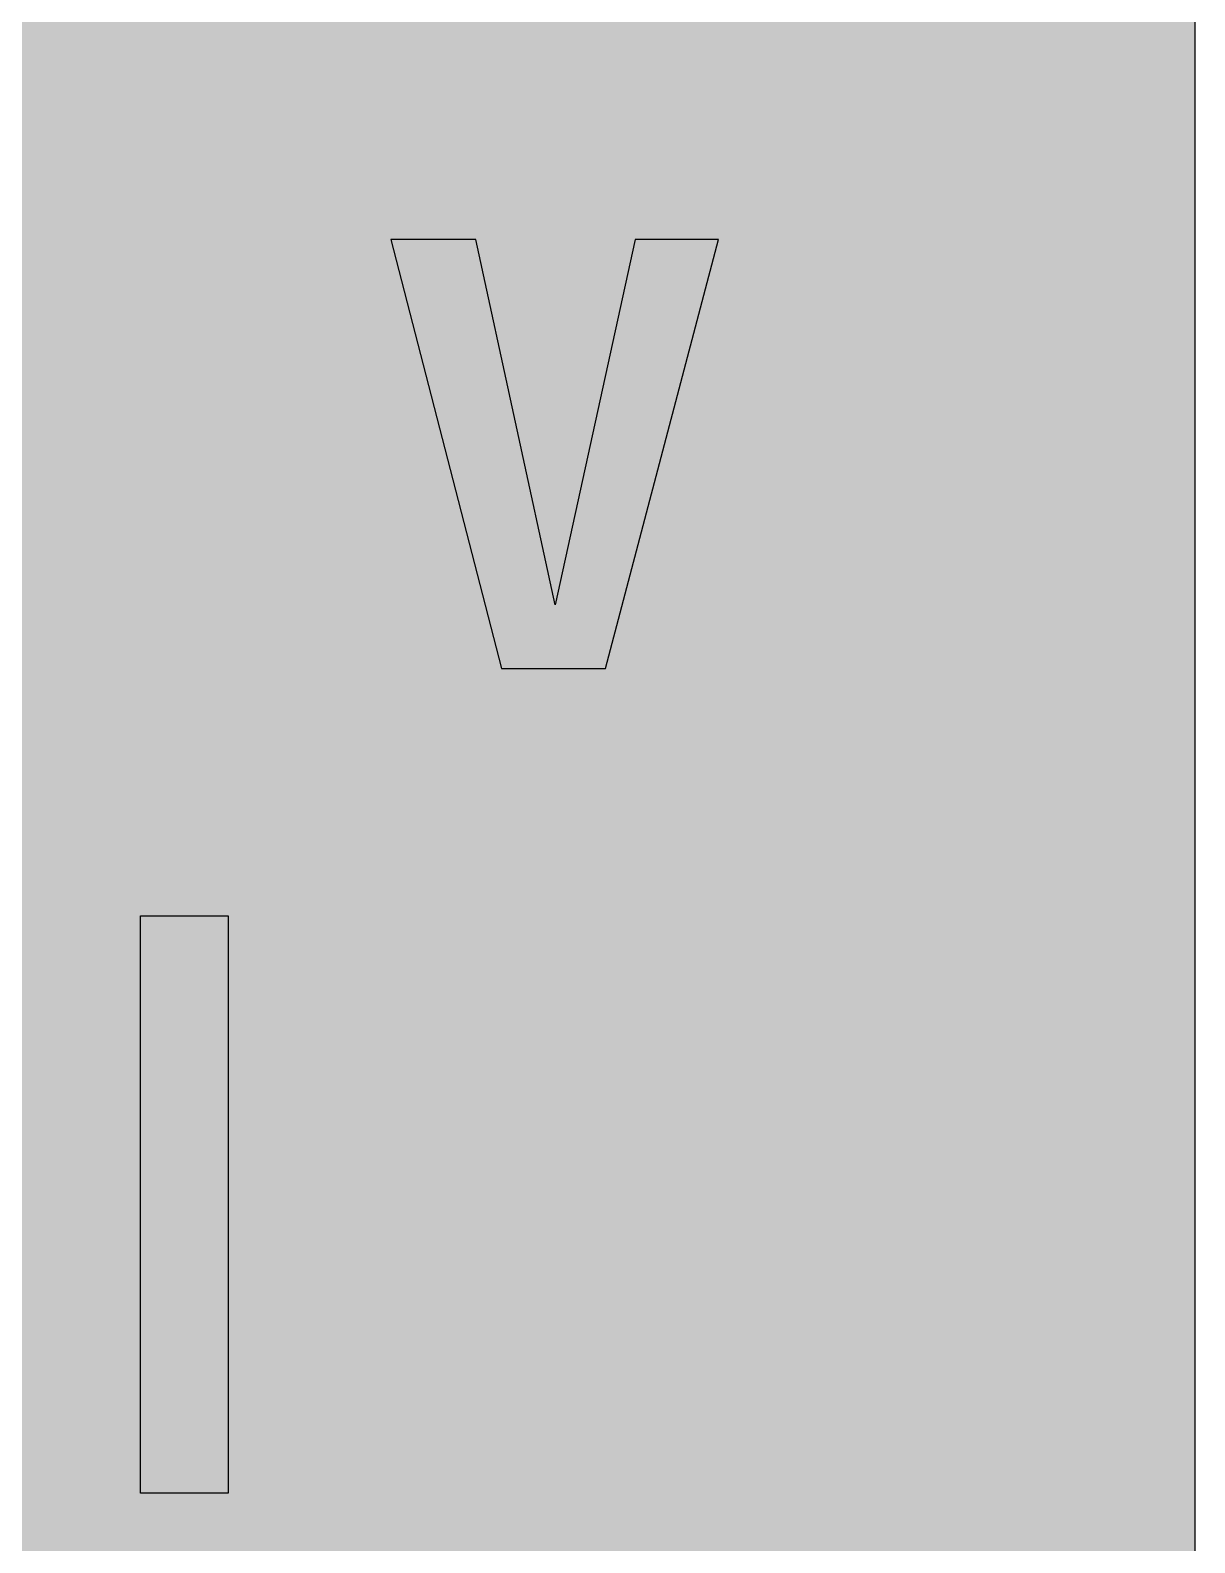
# Model space of a CAD drawing. Header units: millimetres. Extents: x 0 to 212, y 0 to 212.
# Drawn here: x 161.9 to 211.7, y 93.2 to 157.9 of the extents above; entities that cross this region are included whole.
import ezdxf

# ---------------------------------------------------------------- set-up
doc = ezdxf.new("R2010")
doc.units = ezdxf.units.MM

msp = doc.modelspace()

# ---------------------------------------------------------------- hatches: boundary and pattern name
for color, points in [(254, [(14.1633, 0.0536), (13.9878, 0.0533), (13.8125, 0.0559), (13.6373, 0.061), (13.462, 0.0686), (13.2893, 0.0787), (13.114, 0.0914), (12.9413, 0.1041), (12.7686, 0.1219), (12.5959, 0.1397), (12.4231, 0.16), (12.2504, 0.1829), (12.0777, 0.2057), (11.9075, 0.2337), (11.7373, 0.2616), (11.5672, 0.2921), (11.397, 0.3251), (11.2268, 0.3607), (11.0592, 0.3988), (10.8915, 0.4369), (10.7239, 0.4775), (10.5562, 0.5207), (10.3886, 0.5664), (10.2235, 0.6121), (10.0584, 0.6629), (9.8933, 0.7137), (9.7307, 0.7671), (9.5682, 0.8204), (9.4056, 0.8788), (9.2431, 0.9373), (9.083, 0.9982), (8.923, 1.0617), (8.763, 1.1252), (8.6055, 1.1938), (8.4455, 1.2624), (8.2906, 1.331), (8.1331, 1.4046), (7.9781, 1.4783), (7.8232, 1.5545), (7.6708, 1.6332), (7.5184, 1.7145), (7.366, 1.7958), (7.2161, 1.8796), (7.0663, 1.966), (6.919, 2.0523), (6.7716, 2.1438), (6.6243, 2.2352), (6.4795, 2.3266), (6.3348, 2.4232), (6.19, 2.5197), (6.0477, 2.6187), (5.908, 2.7178), (5.7683, 2.8194), (5.6286, 2.9235), (5.4915, 3.0302), (5.3543, 3.1369), (5.2197, 3.2461), (5.0851, 3.3579), (4.953, 3.4722), (4.8209, 3.5865), (4.6914, 3.7033), (4.5644, 3.8202), (4.4348, 3.9395), (4.3104, 4.0615), (4.1859, 4.1859), (4.0615, 4.3104), (3.9395, 4.4348), (3.8202, 4.5618), (3.7033, 4.6914), (3.5865, 4.8209), (3.4722, 4.953), (3.3579, 5.0851), (3.2487, 5.2197), (3.1369, 5.3543), (3.0302, 5.4915), (2.9235, 5.6286), (2.8194, 5.7683), (2.7178, 5.908), (2.6187, 6.0477), (2.5197, 6.19), (2.4232, 6.3348), (2.3266, 6.477), (2.2352, 6.6243), (2.1438, 6.7691), (2.0523, 6.9164), (1.966, 7.0663), (1.8796, 7.2161), (1.7958, 7.366), (1.7145, 7.5184), (1.6332, 7.6708), (1.5545, 7.8232), (1.4783, 7.9781), (1.4046, 8.1331), (1.331, 8.2906), (1.2598, 8.4455), (1.1913, 8.603), (1.1252, 8.763), (1.0592, 8.923), (0.9982, 9.083), (0.9373, 9.2431), (0.8763, 9.4056), (0.8204, 9.5682), (0.7645, 9.7307), (0.7112, 9.8933), (0.6604, 10.0584), (0.6121, 10.2235), (0.5639, 10.3911), (0.5207, 10.5562), (0.4775, 10.7239), (0.4343, 10.8915), (0.3962, 11.0592), (0.3607, 11.2268), (0.3251, 11.397), (0.2921, 11.5672), (0.2616, 11.7373), (0.2311, 11.9075), (0.2057, 12.0802), (0.1803, 12.2504), (0.1575, 12.4231), (0.1372, 12.5959), (0.1194, 12.7686), (0.1041, 12.9413), (0.0889, 13.1166), (0.0787, 13.2893), (0.0686, 13.4645), (0.061, 13.6373), (0.0559, 13.8125), (0.0508, 13.9878), (0.0508, 14.163), (0.0522, 197.6092), (0.0508, 197.7822), (0.0559, 197.9574), (0.061, 198.1327), (0.0686, 198.308), (0.0787, 198.4807), (0.0889, 198.6559), (0.1041, 198.8287), (0.1194, 199.0014), (0.1372, 199.1741), (0.1575, 199.3468), (0.1803, 199.5195), (0.2057, 199.6923), (0.2311, 199.8624), (0.2616, 200.0326), (0.2921, 200.2028), (0.3251, 200.373), (0.3607, 200.5432), (0.3962, 200.7108), (0.4343, 200.8784), (0.4775, 201.0461), (0.5207, 201.2137), (0.5639, 201.3814), (0.6121, 201.5465), (0.6604, 201.7116), (0.7112, 201.8767), (0.7645, 202.0392), (0.8204, 202.2018), (0.8763, 202.3643), (0.9373, 202.5269), (0.9982, 202.6869), (1.0592, 202.8469), (1.1252, 203.007), (1.1913, 203.1644), (1.2598, 203.3245), (1.331, 203.4794), (1.4046, 203.6369), (1.4783, 203.7918), (1.5545, 203.9468), (1.6332, 204.0992), (1.7145, 204.2516), (1.7958, 204.404), (1.8796, 204.5538), (1.966, 204.7037), (2.0523, 204.851), (2.1438, 204.9983), (2.2352, 205.1456), (2.3266, 205.2904), (2.4232, 205.4352), (2.5197, 205.58), (2.6187, 205.7222), (2.7178, 205.8619), (2.8194, 206.0016), (2.9235, 206.1413), (3.0302, 206.2785), (3.1369, 206.4156), (3.2487, 206.5503), (3.3579, 206.6849), (3.4722, 206.817), (3.5865, 206.949), (3.7033, 207.0786), (3.8202, 207.2056), (3.9395, 207.3351), (4.0615, 207.4596), (4.1859, 207.584), (4.3104, 207.7085), (4.4348, 207.8304), (4.5644, 207.9498), (4.6914, 208.0666), (4.8209, 208.1835), (4.953, 208.2978), (5.0851, 208.4121), (5.2197, 208.5213), (5.3543, 208.6331), (5.4915, 208.7397), (5.6286, 208.8464), (5.7683, 208.9506), (5.908, 209.0522), (6.0477, 209.1512), (6.19, 209.2503), (6.3348, 209.3468), (6.4795, 209.4433), (6.6243, 209.5348), (6.7716, 209.6262), (6.919, 209.7176), (7.0663, 209.804), (7.2161, 209.8904), (7.366, 209.9742), (7.5184, 210.0555), (7.6708, 210.1367), (7.8232, 210.2155), (7.9781, 210.2917), (8.1331, 210.3653), (8.2906, 210.439), (8.4455, 210.5101), (8.6055, 210.5787), (8.763, 210.6447), (8.923, 210.7108), (9.083, 210.7717), (9.2431, 210.8327), (9.4056, 210.8937), (9.5682, 210.9495), (9.7307, 211.0054), (9.8933, 211.0588), (10.0584, 211.1096), (10.2235, 211.1578), (10.3886, 211.2061), (10.5562, 211.2493), (10.7239, 211.2924), (10.8915, 211.3356), (11.0592, 211.3737), (11.2268, 211.4093), (11.397, 211.4448), (11.5672, 211.4779), (11.7373, 211.5083), (11.9075, 211.5388), (12.0777, 211.5642), (12.2504, 211.5896), (12.4231, 211.6125), (12.5959, 211.6328), (12.7686, 211.6506), (12.9413, 211.6658), (13.114, 211.6811), (13.2893, 211.6912), (13.462, 211.7014), (13.6373, 211.709), (13.8125, 211.7141), (13.9878, 211.7192), (14.163, 211.7192), (197.6078, 211.7203), (197.7822, 211.7192), (197.9574, 211.7141), (198.1327, 211.709), (198.3054, 211.7014), (198.4807, 211.6912), (198.6534, 211.6811), (198.8287, 211.6658), (199.0014, 211.6506), (199.1741, 211.6328), (199.3468, 211.6125), (199.5195, 211.5896), (199.6897, 211.5642), (199.8624, 211.5388), (200.0326, 211.5083), (200.2028, 211.4779), (200.373, 211.4448), (200.5432, 211.4093), (200.7108, 211.3737), (200.8784, 211.3356), (201.0461, 211.2924), (201.2137, 211.2493), (201.3788, 211.2061), (201.5465, 211.1578), (201.7116, 211.1096), (201.8767, 211.0588), (202.0392, 211.0054), (202.2018, 210.9495), (202.3643, 210.8937), (202.5269, 210.8327), (202.6869, 210.7717), (202.8469, 210.7108), (203.007, 210.6447), (203.167, 210.5787), (203.3245, 210.5101), (203.4794, 210.439), (203.6369, 210.3653), (203.7918, 210.2917), (203.9468, 210.2155), (204.0992, 210.1367), (204.2516, 210.0555), (204.404, 209.9742), (204.5538, 209.8904), (204.7037, 209.804), (204.8535, 209.7176), (205.0009, 209.6262), (205.1456, 209.5348), (205.293, 209.4433), (205.4352, 209.3468), (205.58, 209.2503), (205.7222, 209.1512), (205.8619, 209.0522), (206.0016, 208.9506), (206.1413, 208.8464), (206.2785, 208.7397), (206.4156, 208.6331), (206.5503, 208.5213), (206.6849, 208.4121), (206.817, 208.2978), (206.949, 208.1835), (207.0786, 208.0666), (207.2081, 207.9498), (207.3351, 207.8304), (207.4596, 207.7085), (207.584, 207.584), (207.7085, 207.4596), (207.8304, 207.3351), (207.9498, 207.2056), (208.0666, 207.0786), (208.1835, 206.949), (208.2978, 206.817), (208.4121, 206.6849), (208.5238, 206.5503), (208.6331, 206.4156), (208.7397, 206.2785), (208.8464, 206.1413), (208.9506, 206.0016), (209.0522, 205.8619), (209.1512, 205.7222), (209.2503, 205.58), (209.3468, 205.4352), (209.4433, 205.2904), (209.5348, 205.1456), (209.6262, 204.9983), (209.7176, 204.851), (209.804, 204.7037), (209.8904, 204.5538), (209.9742, 204.404), (210.0555, 204.2516), (210.1367, 204.0992), (210.2155, 203.9468), (210.2917, 203.7918), (210.3653, 203.6369), (210.439, 203.4794), (210.5076, 203.3245), (210.5762, 203.1644), (210.6447, 203.007), (210.7082, 202.8469), (210.7717, 202.6869), (210.8327, 202.5269), (210.8911, 202.3643), (210.9495, 202.2018), (211.0029, 202.0392), (211.0562, 201.8767), (211.107, 201.7116), (211.1578, 201.5465), (211.2035, 201.3814), (211.2493, 201.2137), (211.2924, 201.0461), (211.3331, 200.8784), (211.3712, 200.7108), (211.4093, 200.5432), (211.4448, 200.373), (211.4779, 200.2028), (211.5083, 200.0326), (211.5363, 199.8624), (211.5642, 199.6923), (211.5871, 199.5195), (211.6099, 199.3468), (211.6303, 199.1741), (211.648, 199.0014), (211.6658, 198.8287), (211.6785, 198.6559), (211.6912, 198.4807), (211.7014, 198.308), (211.709, 198.1327), (211.7141, 197.9574), (211.7166, 197.7822), (211.7166, 197.6069), (211.7189, 14.1647), (211.7166, 13.9878), (211.7141, 13.8125), (211.709, 13.6373), (211.7014, 13.4645), (211.6912, 13.2893), (211.6785, 13.1166), (211.6658, 12.9413), (211.648, 12.7686), (211.6303, 12.5959), (211.6099, 12.4231), (211.5871, 12.2504), (211.5642, 12.0802), (211.5363, 11.9075), (211.5083, 11.7373), (211.4779, 11.5672), (211.4448, 11.397), (211.4093, 11.2268), (211.3712, 11.0592), (211.3331, 10.8915), (211.2924, 10.7239), (211.2493, 10.5562), (211.2035, 10.3911), (211.1578, 10.2235), (211.107, 10.0584), (211.0562, 9.8933), (211.0029, 9.7307), (210.9495, 9.5682), (210.8911, 9.4056), (210.8327, 9.2431), (210.7717, 9.083), (210.7082, 8.923), (210.6447, 8.763), (210.5762, 8.603), (210.5076, 8.4455), (210.439, 8.2906), (210.3653, 8.1331), (210.2917, 7.9781), (210.2155, 7.8232), (210.1367, 7.6708), (210.0555, 7.5184), (209.9742, 7.366), (209.8904, 7.2161), (209.804, 7.0663), (209.7176, 6.9164), (209.6262, 6.7691), (209.5348, 6.6243), (209.4433, 6.477), (209.3468, 6.3348), (209.2503, 6.19), (209.1512, 6.0477), (209.0522, 5.908), (208.9506, 5.7683), (208.8464, 5.6286), (208.7397, 5.4915), (208.6331, 5.3543), (208.5238, 5.2197), (208.4121, 5.0851), (208.2978, 4.953), (208.1835, 4.8209), (208.0666, 4.6914), (207.9498, 4.5618), (207.8304, 4.4348), (207.7085, 4.3104), (207.584, 4.1859), (207.4596, 4.0615), (207.3351, 3.9395), (207.2081, 3.8202), (207.0786, 3.7033), (206.949, 3.5865), (206.817, 3.4722), (206.6849, 3.3579), (206.5503, 3.2461), (206.4156, 3.1369), (206.2785, 3.0302), (206.1413, 2.9235), (206.0016, 2.8194), (205.8619, 2.7178), (205.7222, 2.6187), (205.58, 2.5197), (205.4352, 2.4232), (205.293, 2.3266), (205.1456, 2.2352), (205.0009, 2.1438), (204.8535, 2.0523), (204.7037, 1.966), (204.5538, 1.8796), (204.404, 1.7958), (204.2516, 1.7145), (204.0992, 1.6332), (203.9468, 1.5545), (203.7918, 1.4783), (203.6369, 1.4046), (203.4794, 1.331), (203.3245, 1.2624), (203.167, 1.1938), (203.007, 1.1252), (202.8469, 1.0617), (202.6869, 0.9982), (202.5269, 0.9373), (202.3643, 0.8788), (202.2018, 0.8204), (202.0392, 0.7671), (201.8767, 0.7137), (201.7116, 0.6629), (201.5465, 0.6121), (201.3788, 0.5664), (201.2137, 0.5207), (201.0461, 0.4775), (200.8784, 0.4369), (200.7108, 0.3988), (200.5432, 0.3607), (200.373, 0.3251), (200.2028, 0.2921), (200.0326, 0.2616), (199.8624, 0.2337), (199.6897, 0.2057), (199.5195, 0.1829), (199.3468, 0.16), (199.1741, 0.1397), (199.0014, 0.1219), (198.8287, 0.1041), (198.6534, 0.0914), (198.4807, 0.0787), (198.3054, 0.0686), (198.1327, 0.061), (197.9574, 0.0559), (197.7822, 0.0533), (197.6069, 0.0533)]), (59, [(191.3639, 148.9244), (187.802, 148.9244), (184.3786, 133.2974), (180.993, 148.9244), (177.359, 148.9244), (182.0855, 130.5814), (186.5313, 130.5814)]), (59, [(166.6515, 119.9981), (170.397, 119.9981), (170.397, 95.3036), (166.6515, 95.3036)])]:
    msp.add_hatch(color=color).paths.add_polyline_path(points)
h = msp.add_hatch(color=59)
h.paths.add_polyline_path([(14.1633, 3.5814), (13.8887, 3.5839), (13.6169, 3.5941), (13.3477, 3.6119), (13.081, 3.6347), (12.8143, 3.6652), (12.5501, 3.7008), (12.2885, 3.7465), (12.0294, 3.7948), (11.7729, 3.8506), (11.5164, 3.9141), (11.2649, 3.9827), (11.016, 4.0564), (10.7671, 4.1351), (10.5232, 4.2215), (10.2819, 4.3129), (10.0432, 4.412), (9.8069, 4.5161), (9.5733, 4.6228), (9.3447, 4.7371), (9.1186, 4.8565), (8.8951, 4.9809), (8.6741, 5.113), (8.4582, 5.2476), (8.2448, 5.3873), (8.0366, 5.5321), (7.8308, 5.682), (7.6276, 5.8369), (7.4295, 5.9969), (7.2365, 6.1595), (7.046, 6.3297), (6.8605, 6.5024), (6.6777, 6.6802), (6.5024, 6.8605), (6.3271, 7.046), (6.1595, 7.2365), (5.9969, 7.432), (5.8369, 7.6302), (5.682, 7.8308), (5.5321, 8.0366), (5.3873, 8.2448), (5.2451, 8.4582), (5.1105, 8.6741), (4.9809, 8.8951), (4.8565, 9.1186), (4.7371, 9.3447), (4.6228, 9.5758), (4.5136, 9.8069), (4.4094, 10.0432), (4.3129, 10.2819), (4.2215, 10.5232), (4.1351, 10.7696), (4.0538, 11.016), (3.9802, 11.2649), (3.9116, 11.5189), (3.8506, 11.7729), (3.7948, 12.0294), (3.744, 12.2911), (3.7008, 12.5527), (3.6627, 12.8143), (3.6322, 13.081), (3.6093, 13.3502), (3.5916, 13.6195), (3.5814, 13.8913), (3.5789, 14.163), (3.58, 197.6092), (3.5814, 197.8812), (3.5916, 198.153), (3.6093, 198.4223), (3.6322, 198.689), (3.6627, 198.9557), (3.7008, 199.2198), (3.744, 199.4814), (3.7948, 199.7405), (3.8506, 199.9971), (3.9116, 200.2536), (3.9802, 200.5051), (4.0538, 200.754), (4.1351, 201.0029), (4.2215, 201.2467), (4.3129, 201.488), (4.4094, 201.7268), (4.5136, 201.963), (4.6228, 202.1967), (4.7371, 202.4253), (4.8565, 202.6514), (4.9809, 202.8749), (5.1105, 203.0959), (5.2451, 203.3118), (5.3873, 203.5251), (5.5321, 203.7334), (5.682, 203.9391), (5.8369, 204.1423), (5.9969, 204.3405), (6.1595, 204.5335), (6.3271, 204.724), (6.5024, 204.9094), (6.6777, 205.0923), (6.8605, 205.2676), (7.046, 205.4428), (7.2365, 205.6105), (7.4295, 205.773), (7.6276, 205.933), (7.8308, 206.088), (8.0366, 206.2378), (8.2448, 206.3826), (8.4582, 206.5249), (8.6741, 206.6595), (8.8951, 206.789), (9.1186, 206.9135), (9.3447, 207.0329), (9.5733, 207.1472), (9.8069, 207.2564), (10.0432, 207.3605), (10.2819, 207.457), (10.5232, 207.5485), (10.7671, 207.6348), (11.016, 207.7161), (11.2649, 207.7898), (11.5164, 207.8584), (11.7729, 207.9193), (12.0294, 207.9752), (12.2885, 208.026), (12.5501, 208.0692), (12.8143, 208.1073), (13.081, 208.1378), (13.3477, 208.1606), (13.6169, 208.1784), (13.8887, 208.1886), (14.163, 208.1911), (197.6078, 208.1925), (197.8787, 208.1886), (198.1505, 208.1784), (198.4197, 208.1606), (198.689, 208.1378), (198.9557, 208.1073), (199.2173, 208.0692), (199.4789, 208.026), (199.7405, 207.9752), (199.9971, 207.9193), (200.2511, 207.8584), (200.5051, 207.7898), (200.754, 207.7161), (201.0004, 207.6348), (201.2467, 207.5485), (201.488, 207.457), (201.7268, 207.3605), (201.963, 207.2564), (202.1942, 207.1472), (202.4253, 207.0329), (202.6514, 206.9135), (202.8749, 206.789), (203.0959, 206.6595), (203.3118, 206.5249), (203.5251, 206.3826), (203.7334, 206.2378), (203.9391, 206.088), (204.1398, 205.933), (204.3379, 205.773), (204.5335, 205.6105), (204.724, 205.4428), (204.9094, 205.2676), (205.0898, 205.0923), (205.2676, 204.9094), (205.4403, 204.724), (205.6105, 204.5335), (205.773, 204.3405), (205.933, 204.1423), (206.088, 203.9391), (206.2378, 203.7334), (206.3826, 203.5251), (206.5223, 203.3118), (206.6569, 203.0959), (206.789, 202.8749), (206.9135, 202.6514), (207.0329, 202.4253), (207.1472, 202.1967), (207.2538, 201.963), (207.358, 201.7268), (207.457, 201.488), (207.5485, 201.2467), (207.6348, 201.0029), (207.7136, 200.754), (207.7872, 200.5051), (207.8558, 200.2536), (207.9193, 199.9971), (207.9752, 199.7405), (208.0235, 199.4814), (208.0692, 199.2198), (208.1047, 198.9557), (208.1352, 198.689), (208.1581, 198.4223), (208.1759, 198.153), (208.186, 197.8812), (208.1911, 197.6069), (208.1911, 14.1647), (208.186, 13.8913), (208.1759, 13.6195), (208.1581, 13.3502), (208.1352, 13.081), (208.1047, 12.8143), (208.0692, 12.5527), (208.0235, 12.2911), (207.9752, 12.0294), (207.9193, 11.7729), (207.8558, 11.5189), (207.7872, 11.2649), (207.7136, 11.016), (207.6348, 10.7696), (207.5485, 10.5232), (207.457, 10.2819), (207.358, 10.0432), (207.2538, 9.8069), (207.1472, 9.5758), (207.0329, 9.3447), (206.9135, 9.1186), (206.789, 8.8951), (206.6569, 8.6741), (206.5223, 8.4582), (206.3826, 8.2448), (206.2378, 8.0366), (206.088, 7.8308), (205.933, 7.6302), (205.773, 7.432), (205.6105, 7.2365), (205.4403, 7.046), (205.2676, 6.8605), (205.0898, 6.6802), (204.9094, 6.5024), (204.724, 6.3297), (204.5335, 6.1595), (204.3379, 5.9969), (204.1398, 5.8369), (203.9391, 5.682), (203.7334, 5.5321), (203.5251, 5.3873), (203.3118, 5.2476), (203.0959, 5.113), (202.8749, 4.9809), (202.6514, 4.8565), (202.4253, 4.7371), (202.1942, 4.6228), (201.963, 4.5161), (201.7268, 4.412), (201.488, 4.3129), (201.2467, 4.2215), (201.0004, 4.1351), (200.754, 4.0564), (200.5051, 3.9827), (200.2511, 3.9141), (199.9971, 3.8506), (199.7405, 3.7948), (199.4789, 3.7465), (199.2173, 3.7008), (198.9557, 3.6652), (198.689, 3.6347), (198.4197, 3.6119), (198.1505, 3.5941), (197.8787, 3.5839), (197.6069, 3.5789)])
h.paths.add_polyline_path([(14.1633, 8.8731), (14.0259, 8.8748), (13.8887, 8.8798), (13.7541, 8.8875), (13.622, 8.9002), (13.4874, 8.9154), (13.3553, 8.9332), (13.2258, 8.9535), (13.0962, 8.9789), (12.9667, 9.0068), (12.8397, 9.0373), (12.7127, 9.0729), (12.5882, 9.1084), (12.4663, 9.1491), (12.3419, 9.1923), (12.2225, 9.238), (12.1031, 9.2888), (11.9837, 9.3396), (11.8694, 9.3929), (11.7526, 9.4513), (11.6408, 9.5098), (11.5291, 9.5733), (11.4198, 9.6368), (11.3106, 9.7053), (11.2039, 9.7765), (11.0998, 9.8476), (10.9957, 9.9238), (10.8966, 10), (10.7975, 10.0787), (10.6985, 10.1625), (10.6045, 10.2464), (10.5105, 10.3327), (10.4216, 10.4216), (10.3327, 10.5131), (10.2464, 10.6045), (10.16, 10.701), (10.0787, 10.7975), (10, 10.8966), (9.9212, 10.9982), (9.8476, 11.0998), (9.7739, 11.2039), (9.7053, 11.3106), (9.6368, 11.4198), (9.5707, 11.5291), (9.5098, 11.6408), (9.4488, 11.7551), (9.3929, 11.8694), (9.337, 11.9863), (9.2862, 12.1031), (9.238, 12.2225), (9.1923, 12.3444), (9.1491, 12.4663), (9.1084, 12.5908), (9.0703, 12.7152), (9.0373, 12.8397), (9.0068, 12.9692), (8.9789, 13.0962), (8.9535, 13.2258), (8.9306, 13.3579), (8.9129, 13.4899), (8.8976, 13.622), (8.8849, 13.7566), (8.8773, 13.8913), (8.8722, 14.0259), (8.8697, 14.163), (8.8717, 197.6092), (8.8722, 197.7441), (8.8773, 197.8812), (8.8849, 198.0159), (8.8976, 198.1479), (8.9129, 198.2826), (8.9306, 198.4146), (8.9535, 198.5442), (8.9789, 198.6737), (9.0068, 198.8033), (9.0373, 198.9303), (9.0703, 199.0573), (9.1084, 199.1817), (9.1491, 199.3036), (9.1923, 199.4281), (9.238, 199.5475), (9.2862, 199.6669), (9.337, 199.7862), (9.3929, 199.9005), (9.4488, 200.0174), (9.5098, 200.1291), (9.5707, 200.2409), (9.6368, 200.3501), (9.7053, 200.4593), (9.7739, 200.566), (9.8476, 200.6702), (9.9212, 200.7743), (10, 200.8734), (10.0787, 200.9724), (10.16, 201.0715), (10.2464, 201.1655), (10.3327, 201.2594), (10.4216, 201.3483), (10.5105, 201.4372), (10.6045, 201.5236), (10.6985, 201.61), (10.7975, 201.6912), (10.8966, 201.77), (10.9957, 201.8487), (11.0998, 201.9224), (11.2039, 201.996), (11.3106, 202.0646), (11.4198, 202.1332), (11.5291, 202.1992), (11.6408, 202.2602), (11.7526, 202.3212), (11.8694, 202.377), (11.9837, 202.4329), (12.1031, 202.4837), (12.2225, 202.532), (12.3419, 202.5777), (12.4663, 202.6209), (12.5882, 202.6615), (12.7127, 202.6996), (12.8397, 202.7326), (12.9667, 202.7631), (13.0962, 202.7911), (13.2258, 202.8165), (13.3553, 202.8393), (13.4874, 202.8571), (13.622, 202.8723), (13.7541, 202.885), (13.8887, 202.8927), (14.0259, 202.8977), (14.163, 202.9003), (197.6078, 202.9008), (197.7441, 202.8977), (197.8787, 202.8927), (198.0133, 202.885), (198.1479, 202.8723), (198.28, 202.8571), (198.4121, 202.8393), (198.5442, 202.8165), (198.6737, 202.7911), (198.8007, 202.7631), (198.9303, 202.7326), (199.0547, 202.6996), (199.1792, 202.6615), (199.3036, 202.6209), (199.4256, 202.5777), (199.5475, 202.532), (199.6669, 202.4837), (199.7837, 202.4329), (199.9005, 202.377), (200.0148, 202.3212), (200.1291, 202.2602), (200.2409, 202.1992), (200.3501, 202.1332), (200.4593, 202.0646), (200.566, 201.996), (200.6702, 201.9224), (200.7718, 201.8487), (200.8734, 201.77), (200.9724, 201.6912), (201.0689, 201.61), (201.1655, 201.5236), (201.2569, 201.4372), (201.3483, 201.3483), (201.4372, 201.2594), (201.5236, 201.1655), (201.6074, 201.0715), (201.6912, 200.9724), (201.77, 200.8734), (201.8462, 200.7743), (201.9224, 200.6702), (201.9935, 200.566), (202.0646, 200.4593), (202.1332, 200.3501), (202.1967, 200.2409), (202.2602, 200.1291), (202.3186, 200.0174), (202.377, 199.9005), (202.4304, 199.7862), (202.4812, 199.6669), (202.532, 199.5475), (202.5777, 199.4281), (202.6209, 199.3036), (202.6615, 199.1817), (202.6971, 199.0573), (202.7326, 198.9303), (202.7631, 198.8033), (202.7911, 198.6737), (202.8165, 198.5442), (202.8368, 198.4146), (202.8546, 198.2826), (202.8698, 198.1479), (202.8825, 198.0159), (202.8901, 197.8812), (202.8952, 197.7441), (202.8977, 197.6069), (202.8994, 14.1647), (202.8952, 14.0259), (202.8901, 13.8913), (202.8825, 13.7566), (202.8698, 13.622), (202.8546, 13.4899), (202.8368, 13.3579), (202.8165, 13.2258), (202.7911, 13.0962), (202.7631, 12.9692), (202.7326, 12.8397), (202.6971, 12.7152), (202.6615, 12.5908), (202.6209, 12.4663), (202.5777, 12.3444), (202.532, 12.2225), (202.4812, 12.1031), (202.4304, 11.9863), (202.377, 11.8694), (202.3186, 11.7551), (202.2602, 11.6408), (202.1967, 11.5291), (202.1332, 11.4198), (202.0646, 11.3106), (201.9935, 11.2039), (201.9224, 11.0998), (201.8462, 10.9982), (201.77, 10.8966), (201.6912, 10.7975), (201.6074, 10.701), (201.5236, 10.6045), (201.4372, 10.5131), (201.3483, 10.4216), (201.2569, 10.3327), (201.1655, 10.2464), (201.0689, 10.1625), (200.9724, 10.0787), (200.8734, 10), (200.7718, 9.9238), (200.6702, 9.8476), (200.566, 9.7765), (200.4593, 9.7053), (200.3501, 9.6368), (200.2409, 9.5733), (200.1291, 9.5098), (200.0148, 9.4513), (199.9005, 9.3929), (199.7837, 9.3396), (199.6669, 9.2888), (199.5475, 9.238), (199.4256, 9.1923), (199.3036, 9.1491), (199.1792, 9.1084), (199.0547, 9.0729), (198.9303, 9.0373), (198.8007, 9.0068), (198.6737, 8.9789), (198.5442, 8.9535), (198.4121, 8.9332), (198.28, 8.9154), (198.1479, 8.9002), (198.0133, 8.8875), (197.8787, 8.8798), (197.7441, 8.8748), (197.6069, 8.8722)], flags=16)
h = msp.add_hatch(color=59)
edge = h.paths.add_edge_path()
edge.add_line((168.752, 130.2286), (168.9303, 130.2283))
edge.add_line((168.9303, 130.2283), (169.1081, 130.2334))
edge.add_line((169.1081, 130.2334), (169.2834, 130.241))
edge.add_line((169.2834, 130.241), (169.4561, 130.2537))
edge.add_line((169.4561, 130.2537), (169.6263, 130.269))
edge.add_line((169.6263, 130.269), (169.7939, 130.2893))
edge.add_line((169.7939, 130.2893), (169.9616, 130.3096))
edge.add_line((169.9616, 130.3096), (170.1267, 130.3376))
edge.add_line((170.1267, 130.3376), (170.2892, 130.368))
edge.add_line((170.2892, 130.368), (170.4467, 130.4011))
edge.add_line((170.4467, 130.4011), (170.6067, 130.4392))
edge.add_line((170.6067, 130.4392), (170.7617, 130.4798))
edge.add_line((170.7617, 130.4798), (170.9141, 130.5255))
edge.add_line((170.9141, 130.5255), (171.0639, 130.5763))
edge.add_line((171.0639, 130.5763), (171.2138, 130.6297))
edge.add_line((171.2138, 130.6297), (171.3586, 130.6881))
edge.add_line((171.3586, 130.6881), (171.5033, 130.7516))
edge.add_line((171.5033, 130.7516), (171.643, 130.8176))
edge.add_line((171.643, 130.8176), (171.7827, 130.8887))
edge.add_line((171.7827, 130.8887), (171.9199, 130.9649))
edge.add_line((171.9199, 130.9649), (172.052, 131.0462))
edge.add_line((172.052, 131.0462), (172.1841, 131.13))
edge.add_line((172.1841, 131.13), (172.3111, 131.2215))
edge.add_line((172.3111, 131.2215), (172.4381, 131.3155))
edge.add_line((172.4381, 131.3155), (172.5625, 131.4145))
edge.add_line((172.5625, 131.4145), (172.6819, 131.5187))
edge.add_line((172.6819, 131.5187), (172.8013, 131.6279))
edge.add_line((172.8013, 131.6279), (172.9156, 131.7422))
edge.add_line((172.9156, 131.7422), (173.0273, 131.8616))
edge.add_line((173.0273, 131.8616), (173.1391, 131.986))
edge.add_line((173.1391, 131.986), (173.2458, 132.1156))
edge.add_line((173.2458, 132.1156), (173.3499, 132.2502))
edge.add_line((173.3499, 132.2502), (173.4515, 132.3924))
edge.add_line((173.4515, 132.3924), (173.5506, 132.5372))
edge.add_line((173.5506, 132.5372), (173.6446, 132.6871))
edge.add_line((173.6446, 132.6871), (173.7385, 132.8445))
edge.add_line((173.7385, 132.8445), (173.8274, 133.0071))
edge.add_line((173.8274, 133.0071), (173.9163, 133.1747))
edge.add_line((173.9163, 133.1747), (174.0002, 133.35))
edge.add_line((174.0002, 133.35), (174.0814, 133.5278))
edge.add_line((174.0814, 133.5278), (174.1576, 133.7132))
edge.add_line((174.1576, 133.7132), (174.2338, 133.9063))
edge.add_line((174.2338, 133.9063), (174.305, 134.1044))
edge.add_line((174.305, 134.1044), (174.3735, 134.3076))
edge.add_line((174.3735, 134.3076), (174.4396, 134.5159))
edge.add_line((174.4396, 134.5159), (174.5031, 134.7318))
edge.add_line((174.5031, 134.7318), (174.5615, 134.9553))
edge.add_line((174.5615, 134.9553), (174.6199, 135.1839))
edge.add_line((174.6199, 135.1839), (174.6707, 135.4176))
edge.add_line((174.6707, 135.4176), (174.7215, 135.6589))
edge.add_line((174.7215, 135.6589), (174.7672, 135.9078))
edge.add_line((174.7672, 135.9078), (174.8104, 136.1618))
edge.add_line((174.8104, 136.1618), (174.8511, 136.4234))
edge.add_line((174.8511, 136.4234), (174.8892, 136.6901))
edge.add_line((174.8892, 136.6901), (174.9222, 136.9644))
edge.add_line((174.9222, 136.9644), (174.9501, 137.2464))
edge.add_line((174.9501, 137.2464), (174.9781, 137.5334))
edge.add_line((174.9781, 137.5334), (175.0009, 137.8306))
edge.add_line((175.0009, 137.8306), (175.0212, 138.1328))
edge.add_line((175.0212, 138.1328), (175.0365, 138.4427))
edge.add_line((175.0365, 138.4427), (175.0492, 138.7577))
edge.add_line((175.0492, 138.7577), (175.0568, 139.0828))
edge.add_line((175.0568, 139.0828), (175.0619, 139.413))
edge.add_line((175.0619, 139.413), (175.0644, 139.7533))
edge.add_line((175.0644, 139.7533), (175.0619, 140.0912))
edge.add_line((175.0619, 140.0912), (175.0568, 140.4214))
edge.add_line((175.0568, 140.4214), (175.0492, 140.7465))
edge.add_line((175.0492, 140.7465), (175.0365, 141.0614))
edge.add_line((175.0365, 141.0614), (175.0212, 141.3713))
edge.add_line((175.0212, 141.3713), (175.0009, 141.6736))
edge.add_line((175.0009, 141.6736), (174.9781, 141.9708))
edge.add_line((174.9781, 141.9708), (174.9501, 142.2578))
edge.add_line((174.9501, 142.2578), (174.9222, 142.5397))
edge.add_line((174.9222, 142.5397), (174.8892, 142.814))
edge.add_line((174.8892, 142.814), (174.8511, 143.0807))
edge.add_line((174.8511, 143.0807), (174.8104, 143.3424))
edge.add_line((174.8104, 143.3424), (174.7672, 143.5964))
edge.add_line((174.7672, 143.5964), (174.7215, 143.8453))
edge.add_line((174.7215, 143.8453), (174.6707, 144.0866))
edge.add_line((174.6707, 144.0866), (174.6199, 144.3203))
edge.add_line((174.6199, 144.3203), (174.5615, 144.5489))
edge.add_line((174.5615, 144.5489), (174.5031, 144.7724))
edge.add_line((174.5031, 144.7724), (174.4396, 144.9883))
edge.add_line((174.4396, 144.9883), (174.3735, 145.1966))
edge.add_line((174.3735, 145.1966), (174.305, 145.3998))
edge.add_line((174.305, 145.3998), (174.2338, 145.5979))
edge.add_line((174.2338, 145.5979), (174.1576, 145.7884))
edge.add_line((174.1576, 145.7884), (174.0814, 145.9738))
edge.add_line((174.0814, 145.9738), (174.0002, 146.1541))
edge.add_line((174.0002, 146.1541), (173.9163, 146.3269))
edge.add_line((173.9163, 146.3269), (173.8274, 146.497))
edge.add_line((173.8274, 146.497), (173.7385, 146.6596))
edge.add_line((173.7385, 146.6596), (173.6446, 146.8145))
edge.add_line((173.6446, 146.8145), (173.5506, 146.9669))
edge.add_line((173.5506, 146.9669), (173.4515, 147.1117))
edge.add_line((173.4515, 147.1117), (173.3499, 147.2514))
edge.add_line((173.3499, 147.2514), (173.2458, 147.3886))
edge.add_line((173.2458, 147.3886), (173.1391, 147.5181))
edge.add_line((173.1391, 147.5181), (173.0273, 147.6426))
edge.add_line((173.0273, 147.6426), (172.9156, 147.762))
edge.add_line((172.9156, 147.762), (172.8013, 147.8763))
edge.add_line((172.8013, 147.8763), (172.6819, 147.9855))
edge.add_line((172.6819, 147.9855), (172.5625, 148.0896))
edge.add_line((172.5625, 148.0896), (172.4381, 148.1887))
edge.add_line((172.4381, 148.1887), (172.3111, 148.2827))
edge.add_line((172.3111, 148.2827), (172.1841, 148.3716))
edge.add_line((172.1841, 148.3716), (172.052, 148.4579))
edge.add_line((172.052, 148.4579), (171.9199, 148.5367))
edge.add_line((171.9199, 148.5367), (171.7827, 148.6129))
edge.add_line((171.7827, 148.6129), (171.643, 148.684))
edge.add_line((171.643, 148.684), (171.5033, 148.7526))
edge.add_line((171.5033, 148.7526), (171.3586, 148.8135))
edge.add_line((171.3586, 148.8135), (171.2138, 148.8719))
edge.add_line((171.2138, 148.8719), (171.0639, 148.9278))
edge.add_line((171.0639, 148.9278), (170.9141, 148.9761))
edge.add_line((170.9141, 148.9761), (170.7617, 149.0218))
edge.add_line((170.7617, 149.0218), (170.6067, 149.065))
edge.add_line((170.6067, 149.065), (170.4467, 149.1031))
edge.add_line((170.4467, 149.1031), (170.2892, 149.1361))
edge.add_line((170.2892, 149.1361), (170.1267, 149.1666))
edge.add_line((170.1267, 149.1666), (169.9616, 149.192))
edge.add_line((169.9616, 149.192), (169.7939, 149.2148))
edge.add_line((169.7939, 149.2148), (169.6263, 149.2352))
edge.add_line((169.6263, 149.2352), (169.4561, 149.2504))
edge.add_line((169.4561, 149.2504), (169.2834, 149.2606))
edge.add_line((169.2834, 149.2606), (169.1081, 149.2682))
edge.add_line((169.1081, 149.2682), (168.9303, 149.2733))
edge.add_line((168.9303, 149.2733), (168.75, 149.2758))
edge.add_line((168.75, 149.2758), (168.5722, 149.2733))
edge.add_line((168.5722, 149.2733), (168.3944, 149.2682))
edge.add_line((168.3944, 149.2682), (168.2191, 149.2606))
edge.add_line((168.2191, 149.2606), (168.0464, 149.2504))
edge.add_line((168.0464, 149.2504), (167.8737, 149.2352))
edge.add_line((167.8737, 149.2352), (167.706, 149.2148))
edge.add_line((167.706, 149.2148), (167.5384, 149.192))
edge.add_line((167.5384, 149.192), (167.3758, 149.1666))
edge.add_line((167.3758, 149.1666), (167.2133, 149.1361))
edge.add_line((167.2133, 149.1361), (167.0533, 149.1031))
edge.add_line((167.0533, 149.1031), (166.8958, 149.065))
edge.add_line((166.8958, 149.065), (166.7383, 149.0218))
edge.add_line((166.7383, 149.0218), (166.5859, 148.9761))
edge.add_line((166.5859, 148.9761), (166.436, 148.9278))
edge.add_line((166.436, 148.9278), (166.2862, 148.8719))
edge.add_line((166.2862, 148.8719), (166.1414, 148.8135))
edge.add_line((166.1414, 148.8135), (165.9966, 148.7526))
edge.add_line((165.9966, 148.7526), (165.8569, 148.684))
edge.add_line((165.8569, 148.684), (165.7172, 148.6129))
edge.add_line((165.7172, 148.6129), (165.5826, 148.5367))
edge.add_line((165.5826, 148.5367), (165.448, 148.4579))
edge.add_line((165.448, 148.4579), (165.3159, 148.3716))
edge.add_line((165.3159, 148.3716), (165.1889, 148.2827))
edge.add_line((165.1889, 148.2827), (165.0619, 148.1887))
edge.add_line((165.0619, 148.1887), (164.9374, 148.0896))
edge.add_line((164.9374, 148.0896), (164.8181, 147.9855))
edge.add_line((164.8181, 147.9855), (164.6987, 147.8763))
edge.add_line((164.6987, 147.8763), (164.5844, 147.762))
edge.add_line((164.5844, 147.762), (164.4726, 147.6426))
edge.add_line((164.4726, 147.6426), (164.3609, 147.5181))
edge.add_line((164.3609, 147.5181), (164.2542, 147.3886))
edge.add_line((164.2542, 147.3886), (164.15, 147.2514))
edge.add_line((164.15, 147.2514), (164.0484, 147.1117))
edge.add_line((164.0484, 147.1117), (163.9494, 146.9669))
edge.add_line((163.9494, 146.9669), (163.8554, 146.8145))
edge.add_line((163.8554, 146.8145), (163.7614, 146.6596))
edge.add_line((163.7614, 146.6596), (163.6725, 146.497))
edge.add_line((163.6725, 146.497), (163.5836, 146.3269))
edge.add_line((163.5836, 146.3269), (163.4998, 146.1541))
edge.add_line((163.4998, 146.1541), (163.4185, 145.9738))
edge.add_line((163.4185, 145.9738), (163.3398, 145.7884))
edge.add_line((163.3398, 145.7884), (163.2661, 145.5979))
edge.add_line((163.2661, 145.5979), (163.195, 145.3998))
edge.add_line((163.195, 145.3998), (163.1239, 145.1966))
edge.add_line((163.1239, 145.1966), (163.0604, 144.9883))
edge.add_line((163.0604, 144.9883), (162.9969, 144.7724))
edge.add_line((162.9969, 144.7724), (162.9359, 144.5489))
edge.add_line((162.9359, 144.5489), (162.88, 144.3203))
edge.add_line((162.88, 144.3203), (162.8267, 144.0866))
edge.add_line((162.8267, 144.0866), (162.7784, 143.8453))
edge.add_line((162.7784, 143.8453), (162.7302, 143.5964))
edge.add_line((162.7302, 143.5964), (162.687, 143.3424))
edge.add_line((162.687, 143.3424), (162.6489, 143.0807))
edge.add_line((162.6489, 143.0807), (162.6108, 142.814))
edge.add_line((162.6108, 142.814), (162.5778, 142.5397))
edge.add_line((162.5778, 142.5397), (162.5473, 142.2578))
edge.add_line((162.5473, 142.2578), (162.5219, 141.9708))
edge.add_line((162.5219, 141.9708), (162.499, 141.6736))
edge.add_line((162.499, 141.6736), (162.4787, 141.3713))
edge.add_line((162.4787, 141.3713), (162.4635, 141.0614))
edge.add_line((162.4635, 141.0614), (162.4508, 140.7465))
edge.add_line((162.4508, 140.7465), (162.4432, 140.4214))
edge.add_line((162.4432, 140.4214), (162.4355, 140.0912))
edge.add_line((162.4355, 140.0912), (162.4355, 139.7533))
edge.add_line((162.4355, 139.7533), (162.4355, 139.4308))
edge.add_line((162.4355, 139.4308), (162.4432, 139.1133))
edge.add_line((162.4432, 139.1133), (162.4508, 138.8034))
edge.add_line((162.4508, 138.8034), (162.4635, 138.5011))
edge.add_line((162.4635, 138.5011), (162.4787, 138.2014))
edge.add_line((162.4787, 138.2014), (162.499, 137.9118))
edge.add_line((162.499, 137.9118), (162.5219, 137.6274))
edge.add_line((162.5219, 137.6274), (162.5473, 137.348))
edge.add_line((162.5473, 137.348), (162.5778, 137.0736))
edge.add_line((162.5778, 137.0736), (162.6108, 136.8069))
edge.add_line((162.6108, 136.8069), (162.6489, 136.5479))
edge.add_line((162.6489, 136.5479), (162.687, 136.2913))
edge.add_line((162.687, 136.2913), (162.7302, 136.0424))
edge.add_line((162.7302, 136.0424), (162.7784, 135.8011))
edge.add_line((162.7784, 135.8011), (162.8267, 135.5623))
edge.add_line((162.8267, 135.5623), (162.88, 135.3312))
edge.add_line((162.88, 135.3312), (162.9359, 135.1051))
edge.add_line((162.9359, 135.1051), (162.9969, 134.8867))
edge.add_line((162.9969, 134.8867), (163.0604, 134.6708))
edge.add_line((163.0604, 134.6708), (163.1239, 134.4625))
edge.add_line((163.1239, 134.4625), (163.195, 134.2593))
edge.add_line((163.195, 134.2593), (163.2661, 134.0612))
edge.add_line((163.2661, 134.0612), (163.3398, 133.8707))
edge.add_line((163.3398, 133.8707), (163.4185, 133.6827))
edge.add_line((163.4185, 133.6827), (163.4998, 133.5024))
edge.add_line((163.4998, 133.5024), (163.5836, 133.3271))
edge.add_line((163.5836, 133.3271), (163.6725, 133.157))
edge.add_line((163.6725, 133.157), (163.7614, 132.9919))
edge.add_line((163.7614, 132.9919), (163.8554, 132.8318))
edge.add_line((163.8554, 132.8318), (163.9494, 132.6769))
edge.add_line((163.9494, 132.6769), (164.0484, 132.527))
edge.add_line((164.0484, 132.527), (164.15, 132.3823))
edge.add_line((164.15, 132.3823), (164.2542, 132.2451))
edge.add_line((164.2542, 132.2451), (164.3609, 132.1105))
edge.add_line((164.3609, 132.1105), (164.4726, 131.9809))
edge.add_line((164.4726, 131.9809), (164.5844, 131.8565))
edge.add_line((164.5844, 131.8565), (164.6987, 131.7371))
edge.add_line((164.6987, 131.7371), (164.8181, 131.6228))
edge.add_line((164.8181, 131.6228), (164.9374, 131.5136))
edge.add_line((164.9374, 131.5136), (165.0619, 131.4094))
edge.add_line((165.0619, 131.4094), (165.1889, 131.3078))
edge.add_line((165.1889, 131.3078), (165.3159, 131.2139))
edge.add_line((165.3159, 131.2139), (165.448, 131.1224))
edge.add_line((165.448, 131.1224), (165.5826, 131.0361))
edge.add_line((165.5826, 131.0361), (165.7172, 130.9548))
edge.add_line((165.7172, 130.9548), (165.8569, 130.8786))
edge.add_line((165.8569, 130.8786), (165.9966, 130.8049))
edge.add_line((165.9966, 130.8049), (166.1414, 130.7389))
edge.add_line((166.1414, 130.7389), (166.2862, 130.6754))
edge.add_line((166.2862, 130.6754), (166.436, 130.617))
edge.add_line((166.436, 130.617), (166.5859, 130.5611))
edge.add_line((166.5859, 130.5611), (166.7383, 130.5103))
edge.add_line((166.7383, 130.5103), (166.8958, 130.4646))
edge.add_line((166.8958, 130.4646), (167.0533, 130.4239))
edge.add_line((167.0533, 130.4239), (167.2133, 130.3858))
edge.add_line((167.2133, 130.3858), (167.3758, 130.3503))
edge.add_line((167.3758, 130.3503), (167.5384, 130.3223))
edge.add_line((167.5384, 130.3223), (167.706, 130.2969))
edge.add_line((167.706, 130.2969), (167.8737, 130.2766))
edge.add_line((167.8737, 130.2766), (168.0464, 130.2588))
edge.add_line((168.0464, 130.2588), (168.2191, 130.2436))
edge.add_line((168.2191, 130.2436), (168.3944, 130.236))
edge.add_line((168.3944, 130.236), (168.5722, 130.2283))
edge.add_line((168.5722, 130.2283), (168.75, 130.2283))
edge = h.paths.add_edge_path(flags=16)
edge.add_line((168.752, 146.4204), (168.8414, 146.4183))
edge.add_line((168.8414, 146.4183), (168.9329, 146.4158))
edge.add_line((168.9329, 146.4158), (169.0218, 146.4107))
edge.add_line((169.0218, 146.4107), (169.1081, 146.4031))
edge.add_line((169.1081, 146.4031), (169.1919, 146.3954))
edge.add_line((169.1919, 146.3954), (169.2758, 146.3853))
edge.add_line((169.2758, 146.3853), (169.3596, 146.37))
edge.add_line((169.3596, 146.37), (169.4383, 146.3548))
edge.add_line((169.4383, 146.3548), (169.5171, 146.337))
edge.add_line((169.5171, 146.337), (169.5958, 146.3167))
edge.add_line((169.5958, 146.3167), (169.6695, 146.2938))
edge.add_line((169.6695, 146.2938), (169.7431, 146.2684))
edge.add_line((169.7431, 146.2684), (169.8168, 146.2405))
edge.add_line((169.8168, 146.2405), (169.8879, 146.21))
edge.add_line((169.8879, 146.21), (169.9565, 146.177))
edge.add_line((169.9565, 146.177), (170.0251, 146.1414))
edge.add_line((170.0251, 146.1414), (170.0911, 146.1033))
edge.add_line((170.0911, 146.1033), (170.1546, 146.0602))
edge.add_line((170.1546, 146.0602), (170.2181, 146.0144))
edge.add_line((170.2181, 146.0144), (170.2791, 145.9662))
edge.add_line((170.2791, 145.9662), (170.34, 145.9154))
edge.add_line((170.34, 145.9154), (170.3984, 145.862))
edge.add_line((170.3984, 145.862), (170.4569, 145.8036))
edge.add_line((170.4569, 145.8036), (170.5102, 145.7427))
edge.add_line((170.5102, 145.7427), (170.5661, 145.6766))
edge.add_line((170.5661, 145.6766), (170.6169, 145.608))
edge.add_line((170.6169, 145.608), (170.6702, 145.5369))
edge.add_line((170.6702, 145.5369), (170.7185, 145.4633))
edge.add_line((170.7185, 145.4633), (170.7667, 145.382))
edge.add_line((170.7667, 145.382), (170.8125, 145.3007))
edge.add_line((170.8125, 145.3007), (170.8582, 145.2143))
edge.add_line((170.8582, 145.2143), (170.9014, 145.1229))
edge.add_line((170.9014, 145.1229), (170.9445, 145.0289))
edge.add_line((170.9445, 145.0289), (170.9852, 144.9299))
edge.add_line((170.9852, 144.9299), (171.0258, 144.8257))
edge.add_line((171.0258, 144.8257), (171.0639, 144.719))
edge.add_line((171.0639, 144.719), (171.0995, 144.6098))
edge.add_line((171.0995, 144.6098), (171.135, 144.493))
edge.add_line((171.135, 144.493), (171.1681, 144.3736))
edge.add_line((171.1681, 144.3736), (171.2011, 144.2491))
edge.add_line((171.2011, 144.2491), (171.2316, 144.1196))
edge.add_line((171.2316, 144.1196), (171.262, 143.9875))
edge.add_line((171.262, 143.9875), (171.29, 143.8478))
edge.add_line((171.29, 143.8478), (171.3154, 143.7056))
edge.add_line((171.3154, 143.7056), (171.3408, 143.5583))
edge.add_line((171.3408, 143.5583), (171.3662, 143.4059))
edge.add_line((171.3662, 143.4059), (171.389, 143.2484))
edge.add_line((171.389, 143.2484), (171.4094, 143.0858))
edge.add_line((171.4094, 143.0858), (171.4297, 142.9182))
edge.add_line((171.4297, 142.9182), (171.4475, 142.7455))
edge.add_line((171.4475, 142.7455), (171.4652, 142.5677))
edge.add_line((171.4652, 142.5677), (171.4805, 142.3848))
edge.add_line((171.4805, 142.3848), (171.4957, 142.1968))
edge.add_line((171.4957, 142.1968), (171.511, 142.0038))
edge.add_line((171.511, 142.0038), (171.5211, 141.8031))
edge.add_line((171.5211, 141.8031), (171.5338, 141.5974))
edge.add_line((171.5338, 141.5974), (171.5414, 141.3891))
edge.add_line((171.5414, 141.3891), (171.5491, 141.1707))
edge.add_line((171.5491, 141.1707), (171.5567, 140.9497))
edge.add_line((171.5567, 140.9497), (171.5618, 140.7236))
edge.add_line((171.5618, 140.7236), (171.5668, 140.4899))
edge.add_line((171.5668, 140.4899), (171.5694, 140.2486))
edge.add_line((171.5694, 140.2486), (171.5719, 140.0048))
edge.add_line((171.5719, 140.0048), (171.5719, 139.7533))
edge.add_line((171.5719, 139.7533), (171.5719, 139.5222))
edge.add_line((171.5719, 139.5222), (171.5694, 139.2961))
edge.add_line((171.5694, 139.2961), (171.5668, 139.0752))
edge.add_line((171.5668, 139.0752), (171.5618, 138.8567))
edge.add_line((171.5618, 138.8567), (171.5567, 138.6459))
edge.add_line((171.5567, 138.6459), (171.5491, 138.4376))
edge.add_line((171.5491, 138.4376), (171.5414, 138.2344))
edge.add_line((171.5414, 138.2344), (171.5338, 138.0363))
edge.add_line((171.5338, 138.0363), (171.5211, 137.8433))
edge.add_line((171.5211, 137.8433), (171.511, 137.6553))
edge.add_line((171.511, 137.6553), (171.4957, 137.4699))
edge.add_line((171.4957, 137.4699), (171.4805, 137.2895))
edge.add_line((171.4805, 137.2895), (171.4652, 137.1143))
edge.add_line((171.4652, 137.1143), (171.4475, 136.9416))
edge.add_line((171.4475, 136.9416), (171.4297, 136.7739))
edge.add_line((171.4297, 136.7739), (171.4094, 136.6114))
edge.add_line((171.4094, 136.6114), (171.389, 136.4539))
edge.add_line((171.389, 136.4539), (171.3662, 136.2989))
edge.add_line((171.3662, 136.2989), (171.3408, 136.1465))
edge.add_line((171.3408, 136.1465), (171.3154, 136.0018))
edge.add_line((171.3154, 136.0018), (171.29, 135.8595))
edge.add_line((171.29, 135.8595), (171.262, 135.7198))
edge.add_line((171.262, 135.7198), (171.2316, 135.5852))
edge.add_line((171.2316, 135.5852), (171.2011, 135.4557))
edge.add_line((171.2011, 135.4557), (171.1681, 135.3287))
edge.add_line((171.1681, 135.3287), (171.135, 135.2067))
edge.add_line((171.135, 135.2067), (171.0995, 135.0899))
edge.add_line((171.0995, 135.0899), (171.0639, 134.9731))
edge.add_line((171.0639, 134.9731), (171.0258, 134.8638))
edge.add_line((171.0258, 134.8638), (170.9852, 134.7546))
edge.add_line((170.9852, 134.7546), (170.9445, 134.653))
edge.add_line((170.9445, 134.653), (170.9014, 134.5514))
edge.add_line((170.9014, 134.5514), (170.8582, 134.4574))
edge.add_line((170.8582, 134.4574), (170.8125, 134.3635))
edge.add_line((170.8125, 134.3635), (170.7667, 134.2746))
edge.add_line((170.7667, 134.2746), (170.7185, 134.1882))
edge.add_line((170.7185, 134.1882), (170.6702, 134.1069))
edge.add_line((170.6702, 134.1069), (170.6169, 134.0282))
edge.add_line((170.6169, 134.0282), (170.5661, 133.9545))
edge.add_line((170.5661, 133.9545), (170.5102, 133.8809))
edge.add_line((170.5102, 133.8809), (170.4569, 133.8148))
edge.add_line((170.4569, 133.8148), (170.3984, 133.7488))
edge.add_line((170.3984, 133.7488), (170.34, 133.6878))
edge.add_line((170.34, 133.6878), (170.2791, 133.6294))
edge.add_line((170.2791, 133.6294), (170.2181, 133.5735))
edge.add_line((170.2181, 133.5735), (170.1546, 133.5202))
edge.add_line((170.1546, 133.5202), (170.0911, 133.4719))
edge.add_line((170.0911, 133.4719), (170.0251, 133.4262))
edge.add_line((170.0251, 133.4262), (169.9565, 133.383))
edge.add_line((169.9565, 133.383), (169.8879, 133.3424))
edge.add_line((169.8879, 133.3424), (169.8168, 133.3068))
edge.add_line((169.8168, 133.3068), (169.7431, 133.2738))
edge.add_line((169.7431, 133.2738), (169.6695, 133.2408))
edge.add_line((169.6695, 133.2408), (169.5958, 133.2128))
edge.add_line((169.5958, 133.2128), (169.5171, 133.1874))
edge.add_line((169.5171, 133.1874), (169.4383, 133.1671))
edge.add_line((169.4383, 133.1671), (169.3596, 133.1468))
edge.add_line((169.3596, 133.1468), (169.2758, 133.129))
edge.add_line((169.2758, 133.129), (169.1919, 133.1163))
edge.add_line((169.1919, 133.1163), (169.1081, 133.1036))
edge.add_line((169.1081, 133.1036), (169.0218, 133.096))
edge.add_line((169.0218, 133.096), (168.9329, 133.0884))
edge.add_line((168.9329, 133.0884), (168.8414, 133.0858))
edge.add_line((168.8414, 133.0858), (168.75, 133.0833))
edge.add_line((168.75, 133.0833), (168.6585, 133.0858))
edge.add_line((168.6585, 133.0858), (168.5696, 133.0884))
edge.add_line((168.5696, 133.0884), (168.4807, 133.096))
edge.add_line((168.4807, 133.096), (168.3944, 133.1036))
edge.add_line((168.3944, 133.1036), (168.308, 133.1163))
edge.add_line((168.308, 133.1163), (168.2242, 133.129))
edge.add_line((168.2242, 133.129), (168.1429, 133.1468))
edge.add_line((168.1429, 133.1468), (168.0616, 133.1671))
edge.add_line((168.0616, 133.1671), (167.9829, 133.1874))
edge.add_line((167.9829, 133.1874), (167.9067, 133.2128))
edge.add_line((167.9067, 133.2128), (167.8305, 133.2408))
edge.add_line((167.8305, 133.2408), (167.7568, 133.2738))
edge.add_line((167.7568, 133.2738), (167.6832, 133.3068))
edge.add_line((167.6832, 133.3068), (167.6121, 133.3424))
edge.add_line((167.6121, 133.3424), (167.5435, 133.383))
edge.add_line((167.5435, 133.383), (167.4749, 133.4262))
edge.add_line((167.4749, 133.4262), (167.4089, 133.4719))
edge.add_line((167.4089, 133.4719), (167.3454, 133.5202))
edge.add_line((167.3454, 133.5202), (167.2819, 133.5735))
edge.add_line((167.2819, 133.5735), (167.2209, 133.6294))
edge.add_line((167.2209, 133.6294), (167.1599, 133.6878))
edge.add_line((167.1599, 133.6878), (167.1015, 133.7488))
edge.add_line((167.1015, 133.7488), (167.0456, 133.8148))
edge.add_line((167.0456, 133.8148), (166.9898, 133.8809))
edge.add_line((166.9898, 133.8809), (166.9364, 133.9545))
edge.add_line((166.9364, 133.9545), (166.8831, 134.0282))
edge.add_line((166.8831, 134.0282), (166.8323, 134.1069))
edge.add_line((166.8323, 134.1069), (166.7815, 134.1882))
edge.add_line((166.7815, 134.1882), (166.7332, 134.2746))
edge.add_line((166.7332, 134.2746), (166.6875, 134.3635))
edge.add_line((166.6875, 134.3635), (166.6418, 134.4574))
edge.add_line((166.6418, 134.4574), (166.5986, 134.5514))
edge.add_line((166.5986, 134.5514), (166.5554, 134.653))
edge.add_line((166.5554, 134.653), (166.5148, 134.7546))
edge.add_line((166.5148, 134.7546), (166.4767, 134.8638))
edge.add_line((166.4767, 134.8638), (166.4386, 134.9731))
edge.add_line((166.4386, 134.9731), (166.4005, 135.0899))
edge.add_line((166.4005, 135.0899), (166.3675, 135.2067))
edge.add_line((166.3675, 135.2067), (166.3319, 135.3287))
edge.add_line((166.3319, 135.3287), (166.3014, 135.4557))
edge.add_line((166.3014, 135.4557), (166.2684, 135.5852))
edge.add_line((166.2684, 135.5852), (166.2405, 135.7198))
edge.add_line((166.2405, 135.7198), (166.2125, 135.8595))
edge.add_line((166.2125, 135.8595), (166.1846, 136.0018))
edge.add_line((166.1846, 136.0018), (166.1592, 136.1465))
edge.add_line((166.1592, 136.1465), (166.1363, 136.2989))
edge.add_line((166.1363, 136.2989), (166.1135, 136.4539))
edge.add_line((166.1135, 136.4539), (166.0906, 136.6114))
edge.add_line((166.0906, 136.6114), (166.0703, 136.7739))
edge.add_line((166.0703, 136.7739), (166.0525, 136.9416))
edge.add_line((166.0525, 136.9416), (166.0347, 137.1143))
edge.add_line((166.0347, 137.1143), (166.0195, 137.2895))
edge.add_line((166.0195, 137.2895), (166.0042, 137.4699))
edge.add_line((166.0042, 137.4699), (165.9915, 137.6553))
edge.add_line((165.9915, 137.6553), (165.9788, 137.8433))
edge.add_line((165.9788, 137.8433), (165.9687, 138.0363))
edge.add_line((165.9687, 138.0363), (165.9585, 138.2344))
edge.add_line((165.9585, 138.2344), (165.9509, 138.4376))
edge.add_line((165.9509, 138.4376), (165.9433, 138.6459))
edge.add_line((165.9433, 138.6459), (165.9382, 138.8567))
edge.add_line((165.9382, 138.8567), (165.9331, 139.0752))
edge.add_line((165.9331, 139.0752), (165.9306, 139.2961))
edge.add_line((165.9306, 139.2961), (165.928, 139.5222))
edge.add_line((165.928, 139.5222), (165.928, 139.7533))
edge.add_line((165.928, 139.7533), (165.928, 140.0048))
edge.add_line((165.928, 140.0048), (165.9306, 140.2486))
edge.add_line((165.9306, 140.2486), (165.9331, 140.4899))
edge.add_line((165.9331, 140.4899), (165.9382, 140.7236))
edge.add_line((165.9382, 140.7236), (165.9433, 140.9497))
edge.add_line((165.9433, 140.9497), (165.9509, 141.1707))
edge.add_line((165.9509, 141.1707), (165.9585, 141.3891))
edge.add_line((165.9585, 141.3891), (165.9687, 141.5974))
edge.add_line((165.9687, 141.5974), (165.9788, 141.8031))
edge.add_line((165.9788, 141.8031), (165.9915, 142.0038))
edge.add_line((165.9915, 142.0038), (166.0042, 142.1968))
edge.add_line((166.0042, 142.1968), (166.0195, 142.3848))
edge.add_line((166.0195, 142.3848), (166.0347, 142.5677))
edge.add_line((166.0347, 142.5677), (166.0525, 142.7455))
edge.add_line((166.0525, 142.7455), (166.0703, 142.9182))
edge.add_line((166.0703, 142.9182), (166.0906, 143.0858))
edge.add_line((166.0906, 143.0858), (166.1135, 143.2484))
edge.add_line((166.1135, 143.2484), (166.1363, 143.4059))
edge.add_line((166.1363, 143.4059), (166.1592, 143.5583))
edge.add_line((166.1592, 143.5583), (166.1846, 143.7056))
edge.add_line((166.1846, 143.7056), (166.2125, 143.8478))
edge.add_line((166.2125, 143.8478), (166.2405, 143.9875))
edge.add_line((166.2405, 143.9875), (166.2684, 144.1196))
edge.add_line((166.2684, 144.1196), (166.3014, 144.2491))
edge.add_line((166.3014, 144.2491), (166.3319, 144.3736))
edge.add_line((166.3319, 144.3736), (166.3675, 144.493))
edge.add_line((166.3675, 144.493), (166.4005, 144.6098))
edge.add_line((166.4005, 144.6098), (166.4386, 144.719))
edge.add_line((166.4386, 144.719), (166.4767, 144.8257))
edge.add_line((166.4767, 144.8257), (166.5148, 144.9299))
edge.add_line((166.5148, 144.9299), (166.5554, 145.0289))
edge.add_line((166.5554, 145.0289), (166.5986, 145.1229))
edge.add_line((166.5986, 145.1229), (166.6418, 145.2143))
edge.add_line((166.6418, 145.2143), (166.6875, 145.3007))
edge.add_line((166.6875, 145.3007), (166.7332, 145.382))
edge.add_line((166.7332, 145.382), (166.7815, 145.4633))
edge.add_line((166.7815, 145.4633), (166.8323, 145.5369))
edge.add_line((166.8323, 145.5369), (166.8831, 145.608))
edge.add_line((166.8831, 145.608), (166.9364, 145.6766))
edge.add_line((166.9364, 145.6766), (166.9898, 145.7427))
edge.add_line((166.9898, 145.7427), (167.0456, 145.8036))
edge.add_line((167.0456, 145.8036), (167.1015, 145.862))
edge.add_line((167.1015, 145.862), (167.1599, 145.9154))
edge.add_line((167.1599, 145.9154), (167.2209, 145.9662))
edge.add_line((167.2209, 145.9662), (167.2819, 146.0144))
edge.add_line((167.2819, 146.0144), (167.3454, 146.0602))
edge.add_line((167.3454, 146.0602), (167.4089, 146.1033))
edge.add_line((167.4089, 146.1033), (167.4749, 146.1414))
edge.add_line((167.4749, 146.1414), (167.5435, 146.177))
edge.add_line((167.5435, 146.177), (167.6121, 146.21))
edge.add_line((167.6121, 146.21), (167.6832, 146.2405))
edge.add_line((167.6832, 146.2405), (167.7568, 146.2684))
edge.add_line((167.7568, 146.2684), (167.8305, 146.2938))
edge.add_line((167.8305, 146.2938), (167.9067, 146.3167))
edge.add_line((167.9067, 146.3167), (167.9829, 146.337))
edge.add_line((167.9829, 146.337), (168.0616, 146.3548))
edge.add_line((168.0616, 146.3548), (168.1429, 146.37))
edge.add_line((168.1429, 146.37), (168.2242, 146.3853))
edge.add_line((168.2242, 146.3853), (168.308, 146.3954))
edge.add_line((168.308, 146.3954), (168.3944, 146.4031))
edge.add_line((168.3944, 146.4031), (168.4807, 146.4107))
edge.add_line((168.4807, 146.4107), (168.5696, 146.4158))
edge.add_line((168.5696, 146.4158), (168.6585, 146.4183))
edge.add_line((168.6585, 146.4183), (168.75, 146.4183))

# ---------------------------------------------------------------- linework, layer by layer
at = {"color": 254}
msp.add_lwpolyline([(211.7166, 197.6069), (211.7189, 14.1647)], dxfattribs=at)
at = {"color": 59}
for points in [[(191.3639, 148.9244), (187.802, 148.9244), (184.3786, 133.2974), (180.993, 148.9244), (177.359, 148.9244), (182.0855, 130.5814), (186.5313, 130.5814), (191.3639, 148.9244)], [(166.6515, 119.9981), (170.397, 119.9981), (170.397, 95.3036), (166.6515, 95.3036), (166.6515, 119.9981)]]:
    msp.add_lwpolyline(points, dxfattribs=at)

doc.saveas('drawing.dxf')
